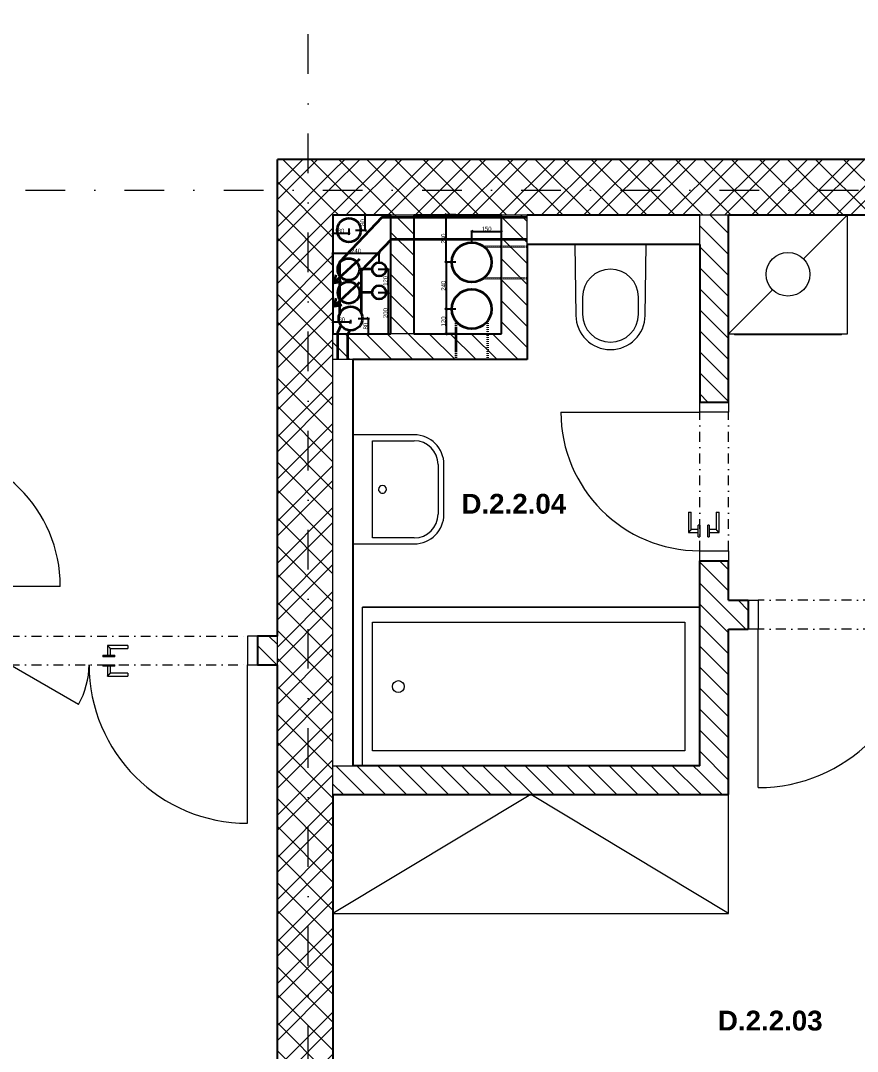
# Model space of a CAD drawing. Header units: millimetres. Extents: x -8379 to 45022, y 54514 to 72403.
# Drawn here: x -1302 to 2918, y 59684 to 64885 of the extents above; entities that cross this region are included whole.
import ezdxf

# ---------------------------------------------------------------- set-up
doc = ezdxf.new("R2010")
doc.units = ezdxf.units.MM
for name, pattern in [('HA_DashDot_10mm-S3mm', [500, 200, -150, 0, -150]), ('UDL_2NP_D$0$HA_DashDot_10mm-S3mm', [500, 200, -150, 0, -150]), ('UDL_2NP_D$0$HA_DashDot_2_2mm-S0_6mm', [110, 50, -30, 0, -30])]:
    doc.linetypes.add(name, pattern=pattern)
for name, color, linetype, lineweight in [('_kanalizace', 34, 'Continuous', 35), ('_vodovod', 5, 'Continuous', 35), ('_VZT', 3, 'Continuous', 35), ('ABMV_det-koty 10', 140, 'Continuous', 5), ('UDL_2NP_D$0$A-AREA-____-IDEN', 252, 'Continuous', 9), ('UDL_2NP_D$0$A-DOOR-____-MCUT', 252, 'UDL_2NP_D$0$HA_DashDot_2_2mm-S0_6mm', 9), ('UDL_2NP_D$0$A-DOOR-____-OTLN', 252, 'Continuous', 9), ('UDL_2NP_D$0$A-DOOR-FRAM-MCUT', 252, 'Continuous', 9), ('UDL_2NP_D$0$A-GENM-____-OTLN', 252, 'Continuous', 9), ('UDL_2NP_D$0$A-WALL-____-MCUT', 252, 'Continuous', 9), ('UDL_2NP_D$0$A-WALL-____-PATT', 252, 'Continuous', 25), ('UDL_2NP_D$0$E-ELEC-FIXT-OTLN', 252, 'Continuous', 9), ('UDL_2NP_D$0$I-FURN-____-OTLN', 252, 'Continuous', 9), ('UDL_2NP_D$0$I-WALL-____-MCUT', 252, 'Continuous', 25), ('UDL_2NP_D$0$P-SANR-FIXT-OTLN', 252, 'Continuous', 9), ('UDL_2NP_D$0$S-GRID-____-OTLN', 252, 'Continuous', 5)]:
    doc.layers.add(name, color=color, linetype=linetype, lineweight=lineweight)
doc.styles.add('ar-na-light10', font='ARIALN.TTF', dxfattribs={"height": 22})
doc.styles.add('UDL_2NP_D$0$Arial_B', font='arialbd.ttf', dxfattribs={"height": 100})
doc.dimstyles.new('Copy of _MP_10', dxfattribs={"dimscale": 50, "dimtxt": 22, "dimasz": 0.2, "dimexe": 0.12, "dimexo": 0.15, "dimgap": 0.04165, "dimtad": 1, "dimdec": 0, "dimrnd": 0.5, "dimzin": 3, "dimdsep": 46, "dimtxsty": 'ar-na-light10', "dimblk": 'OBLIQUE', "dimcen": 0.12, "dimadec": 0, "dimazin": 2, "dimtfac": 0.75, "dimtdec": 0, "dimtix": 1, "dimtmove": 2, "dimatfit": 2, "dimldrblk": 'OBLIQUE', "dimfxl": 1, "dimfxlon": 1, "dimtolj": 1, "dimtzin": 0, "dimarcsym": 0})
pattern_1 = [(45, (0, 0), (-106.06602, 106.06602), []), (45, (75, 0), (-106.06602, 106.06602), []), (315, (0, 0), (70.71068, 70.71068), [])]
pattern_2 = [(135, (0, 0), (-53.03301, -53.03301), [])]

# ---------------------------------------------------------------- blocks, each defined once
blk = doc.blocks.new('UDL_2NP_D$0$HA_DR_Single_Swing_Solid - In_800x2100-1517353-UDL_2NP-D')
at = {"layer": 'UDL_2NP_D$0$A-DOOR-____-MCUT'}
for p, q in [((-400, 72.5), (400, 72.5)), ((-400, -72.5), (400, -72.5))]:
    blk.add_line(p, q, dxfattribs=at)
at = {"layer": 'UDL_2NP_D$0$A-DOOR-____-OTLN', "lineweight": 5}
blk.add_line((400, 872.5), (400, 72.5), dxfattribs=at)
at = {"layer": 'UDL_2NP_D$0$A-DOOR-____-OTLN'}
for p, q in [((-307.5, 130), (-307.5, 80.5)), ((-205, 130), (-307.5, 130)), ((-292.5, 80.5), (-292.5, 115)), ((-292.5, 115), (-205, 115)), ((-205, 130), (-205, 115)), ((-330, 80.5), (-270, 80.5)), ((-330, 80.5), (-330, 72.5)), ((-270, 72.5), (-330, 72.5)), ((-270, 72.5), (-270, 80.5)), ((-330, 32.5), (-270, 32.5)), ((-330, 32.5), (-330, 24.5)), ((-270, 24.5), (-330, 24.5)), ((-307.5, 24.5), (-307.5, -25)), ((-292.5, -10), (-292.5, 24.5)), ((-270, 24.5), (-270, 32.5)), ((-307.5, -25), (-205, -25)), ((-205, -10), (-292.5, -10)), ((-205, -10), (-205, -25))]:
    blk.add_line(p, q, dxfattribs=at)
at = {"layer": 'UDL_2NP_D$0$A-DOOR-____-OTLN', "lineweight": 5}
blk.add_arc((400, 72.5), 800, 90, 180, dxfattribs=at)
at = {"layer": 'UDL_2NP_D$0$A-DOOR-____-OTLN'}
for points in [[(-292.5, 115), (-292.5, 115), (-292.6, 115.1), (-293.1, 115.6), (-293.5, 116), (-293.9, 116.4), (-294.4, 116.9), (-294.8, 117.3), (-295.4, 117.9), (-296.1, 118.6), (-296.7, 119.2), (-297.1, 119.6), (-297.6, 120.1), (-298.1, 120.6), (-298.5, 121), (-299, 121.5), (-299.5, 122), (-300, 122.5), (-300.5, 123), (-301, 123.5), (-301.5, 124), (-301.9, 124.4), (-302.4, 124.9), (-302.9, 125.4), (-303.3, 125.8), (-303.8, 126.3), (-304.2, 126.7), (-304.7, 127.2), (-305.2, 127.7), (-305.6, 128.1), (-306.1, 128.6), (-306.5, 129), (-306.9, 129.4), (-307.4, 129.9), (-307.5, 130), (-307.5, 130)], [(-307.5, -25), (-307.5, -25), (-307.4, -24.9), (-306.9, -24.4), (-306.5, -24), (-306.1, -23.6), (-305.6, -23.1), (-305.2, -22.7), (-304.6, -22.1), (-303.9, -21.4), (-303.3, -20.8), (-302.9, -20.4), (-302.4, -19.9), (-301.9, -19.4), (-301.5, -19), (-301, -18.5), (-300.5, -18), (-300, -17.5), (-299.5, -17), (-299, -16.5), (-298.5, -16), (-298.1, -15.6), (-297.6, -15.1), (-297.1, -14.6), (-296.7, -14.2), (-296.2, -13.7), (-295.8, -13.3), (-295.3, -12.8), (-294.8, -12.3), (-294.4, -11.9), (-293.9, -11.4), (-293.5, -11), (-293.1, -10.6), (-292.6, -10.1), (-292.5, -10), (-292.5, -10)]]:
    blk.add_open_spline(points, degree=3, knots=[0, 0, 0, 0, 0.083333, 0.125, 0.166667, 0.208333, 0.229167, 0.25, 0.291667, 0.333333, 0.354167, 0.375, 0.395833, 0.416667, 0.4375, 0.458333, 0.479167, 0.5, 0.520833, 0.541667, 0.5625, 0.583333, 0.604167, 0.625, 0.645833, 0.666667, 0.6875, 0.708333, 0.75, 0.770833, 0.791667, 0.833333, 0.875, 0.916667, 1, 1, 1, 1], dxfattribs=at)
at = {"layer": 'UDL_2NP_D$0$A-DOOR-FRAM-MCUT'}
for p, q in [((-450, -72.5), (-450, 72.5)), ((-450, 72.5), (-400, 72.5)), ((-400, 72.5), (-400, -72.5)), ((400, 72.5), (450, 72.5)), ((400, -72.5), (400, 72.5)), ((450, 72.5), (450, -72.5)), ((-400, -72.5), (-450, -72.5)), ((450, -72.5), (400, -72.5))]:
    blk.add_line(p, q, dxfattribs=at)
blk = doc.blocks.new('UDL_2NP_D$0$HA_DR_Single_Swing_Solid - In_700x2100-1517264-UDL_2NP-D')
at = {"layer": 'UDL_2NP_D$0$A-DOOR-____-MCUT'}
for p, q in [((-350, 72.5), (350, 72.5)), ((-350, -72.5), (350, -72.5))]:
    blk.add_line(p, q, dxfattribs=at)
at = {"layer": 'UDL_2NP_D$0$A-DOOR-____-OTLN', "lineweight": 5}
blk.add_line((350, 772.5), (350, 72.5), dxfattribs=at)
at = {"layer": 'UDL_2NP_D$0$A-DOOR-____-OTLN'}
for p, q in [((-257.5, 130), (-257.5, 80.5)), ((-155, 130), (-257.5, 130)), ((-242.5, 80.5), (-242.5, 115)), ((-242.5, 115), (-155, 115)), ((-155, 130), (-155, 115)), ((-280, 80.5), (-220, 80.5)), ((-280, 80.5), (-280, 72.5)), ((-220, 72.5), (-280, 72.5)), ((-220, 72.5), (-220, 80.5)), ((-280, 32.5), (-220, 32.5)), ((-280, 32.5), (-280, 24.5)), ((-220, 24.5), (-280, 24.5)), ((-257.5, 24.5), (-257.5, -25)), ((-242.5, -10), (-242.5, 24.5)), ((-220, 24.5), (-220, 32.5)), ((-257.5, -25), (-155, -25)), ((-155, -10), (-242.5, -10)), ((-155, -10), (-155, -25))]:
    blk.add_line(p, q, dxfattribs=at)
at = {"layer": 'UDL_2NP_D$0$A-DOOR-____-OTLN', "lineweight": 5}
blk.add_arc((350, 72.5), 700, 90, 180, dxfattribs=at)
at = {"layer": 'UDL_2NP_D$0$A-DOOR-____-OTLN'}
for points in [[(-242.5, 115), (-242.5, 115), (-242.6, 115.1), (-243.1, 115.6), (-243.5, 116), (-243.9, 116.4), (-244.4, 116.9), (-244.8, 117.3), (-245.4, 117.9), (-246.1, 118.6), (-246.7, 119.2), (-247.1, 119.6), (-247.6, 120.1), (-248.1, 120.6), (-248.5, 121), (-249, 121.5), (-249.5, 122), (-250, 122.5), (-250.5, 123), (-251, 123.5), (-251.5, 124), (-251.9, 124.4), (-252.4, 124.9), (-252.9, 125.4), (-253.3, 125.8), (-253.8, 126.3), (-254.2, 126.7), (-254.7, 127.2), (-255.2, 127.7), (-255.6, 128.1), (-256.1, 128.6), (-256.5, 129), (-256.9, 129.4), (-257.4, 129.9), (-257.5, 130), (-257.5, 130)], [(-257.5, -25), (-257.5, -25), (-257.4, -24.9), (-256.9, -24.4), (-256.5, -24), (-256.1, -23.6), (-255.6, -23.1), (-255.2, -22.7), (-254.6, -22.1), (-253.9, -21.4), (-253.3, -20.8), (-252.9, -20.4), (-252.4, -19.9), (-251.9, -19.4), (-251.5, -19), (-251, -18.5), (-250.5, -18), (-250, -17.5), (-249.5, -17), (-249, -16.5), (-248.5, -16), (-248.1, -15.6), (-247.6, -15.1), (-247.1, -14.6), (-246.7, -14.2), (-246.2, -13.7), (-245.8, -13.3), (-245.3, -12.8), (-244.8, -12.3), (-244.4, -11.9), (-243.9, -11.4), (-243.5, -11), (-243.1, -10.6), (-242.6, -10.1), (-242.5, -10), (-242.5, -10)]]:
    blk.add_open_spline(points, degree=3, knots=[0, 0, 0, 0, 0.083333, 0.125, 0.166667, 0.208333, 0.229167, 0.25, 0.291667, 0.333333, 0.354167, 0.375, 0.395833, 0.416667, 0.4375, 0.458333, 0.479167, 0.5, 0.520833, 0.541667, 0.5625, 0.583333, 0.604167, 0.625, 0.645833, 0.666667, 0.6875, 0.708333, 0.75, 0.770833, 0.791667, 0.833333, 0.875, 0.916667, 1, 1, 1, 1], dxfattribs=at)
at = {"layer": 'UDL_2NP_D$0$A-DOOR-FRAM-MCUT'}
for p, q in [((-400, -72.5), (-400, 72.5)), ((-400, 72.5), (-350, 72.5)), ((-350, 72.5), (-350, -72.5)), ((350, 72.5), (400, 72.5)), ((350, -72.5), (350, 72.5)), ((400, 72.5), (400, -72.5)), ((-350, -72.5), (-400, -72.5)), ((400, -72.5), (350, -72.5))]:
    blk.add_line(p, q, dxfattribs=at)
blk = doc.blocks.new('UDL_2NP_D$0$HA_GM_Shaft_Rectangle - Default-1532560-UDL_2NP-D')
at = {"layer": 'UDL_2NP_D$0$A-GENM-____-OTLN'}
for p, q in [((0, -600), (0, 0)), ((0, 0), (850, 0)), ((850, 0), (850, -600)), ((850, -600), (0, -600))]:
    blk.add_line(p, q, dxfattribs=at)
blk = doc.blocks.new('UDL_2NP_D$0$ABMV_Toilet_WallHung - Default-1458606-UDL_2NP-D')
at = {"layer": 'UDL_2NP_D$0$A-GENM-____-OTLN'}
for p, q in [((-50, 432.3), (-54.6, 75)), ((-16.3, 426.2), (-16.3, 340.3)), ((266.3, 340.3), (266.3, 426.2)), ((304.6, 75), (300, 432.3))]:
    blk.add_line(p, q, dxfattribs=at)
for centre, radius, start, end in [((125, 430.1), 175, 0.7323, 179.2677), ((125, 426.2), 141.3, 0, 180), ((125, 340.3), 141.3, 180, 360)]:
    blk.add_arc(centre, radius, start, end, dxfattribs=at)
blk = doc.blocks.new('UDL_2NP_D$0$ABMV_WashBasin_Generic - 550x460-1459494-UDL_2NP-D')
at = {"layer": 'UDL_2NP_D$0$P-SANR-FIXT-OTLN'}
for p, q in [((250, 510), (0, 510)), ((0, 480), (250, 480)), ((-150, 360), (-150, 50)), ((-120, 150), (-120, 360)), ((370, 360), (370, 150)), ((400, 50), (400, 360)), ((370, 150), (-120, 150))]:
    blk.add_line(p, q, dxfattribs=at)
for centre, radius, start, end in [((0, 360), 150, 90, 180), ((0, 360), 120, 90, 180), ((250, 360), 150, 360, 90), ((250, 360), 120, 360, 90), ((125, 200), 20, 90, 270), ((125, 200), 20, 270, 90)]:
    blk.add_arc(centre, radius, start, end, dxfattribs=at)
blk = doc.blocks.new('UDL_2NP_D$0$ABMV_Bathtub_Generic - 800x1700-1406311-UDL_2NP-D')
at = {"layer": 'UDL_2NP_D$0$P-SANR-FIXT-OTLN'}
for p, q in [((0, 0), (0, 1700)), ((0, 1700), (0, 0)), ((75, 50), (75, 1625)), ((75, 1625), (725, 1625)), ((75, 1625), (725, 1625)), ((75, 50), (75, 1625)), ((725, 1625), (725, 50)), ((725, 1625), (725, 50)), ((800, 0), (0, 0)), ((800, 0), (0, 0)), ((725, 50), (75, 50)), ((725, 50), (75, 50))]:
    blk.add_line(p, q, dxfattribs=at)
blk.add_circle((400, 180), 30, dxfattribs=at)
blk = doc.blocks.new('UDL_2NP_D$0$R_bathroom_washing_machine - 600x600x900-1417143-UDL_2NP-D')
at = {"layer": 'UDL_2NP_D$0$E-ELEC-FIXT-OTLN'}
for p, q in [((455.3, 374.4), (677.5, 596.6)), ((677.5, -3.4), (677.5, 596.6)), ((77.5, -3.4), (299.7, 218.9)), ((77.5, -3.4), (677.5, -3.4)), ((107.5, -3.4), (107.5, -8.4)), ((647.5, -8.4), (107.5, -8.4)), ((647.5, -8.4), (647.5, -3.4))]:
    blk.add_line(p, q, dxfattribs=at)
blk.add_circle((377.5, 296.6), 110, dxfattribs=at)
blk = doc.blocks.new('UDL_2NP_D$0$HA_DR_Double_Swing_Solid - In_1200x2100_800-1517207-UDL_2NP-D')
at = {"layer": 'UDL_2NP_D$0$A-DOOR-____-MCUT'}
for p, q in [((-600, 72.5), (600, 72.5)), ((-600, -72.5), (600, -72.5))]:
    blk.add_line(p, q, dxfattribs=at)
at = {"layer": 'UDL_2NP_D$0$A-DOOR-____-OTLN'}
for p, q in [((-107.5, 25), (-107.5, -24.5)), ((-5, 25), (-107.5, 25)), ((-92.5, -24.5), (-92.5, 10)), ((-92.5, 10), (-5, 10)), ((-5, 25), (-5, 10)), ((-130, -24.5), (-70, -24.5)), ((-130, -24.5), (-130, -32.5)), ((-70, -32.5), (-130, -32.5)), ((-70, -32.5), (-70, -24.5)), ((-130, -72.5), (-70, -72.5)), ((-130, -72.5), (-130, -80.5)), ((-70, -80.5), (-130, -80.5)), ((-107.5, -80.5), (-107.5, -130)), ((-92.5, -115), (-92.5, -80.5)), ((-70, -80.5), (-70, -72.5)), ((-107.5, -130), (-5, -130)), ((-5, -115), (-92.5, -115)), ((-5, -115), (-5, -130))]:
    blk.add_line(p, q, dxfattribs=at)
at = {"layer": 'UDL_2NP_D$0$A-DOOR-____-OTLN', "lineweight": 5}
for p, q in [((-253.6, -272.5), (-600, -72.5)), ((600, -872.5), (600, -72.5))]:
    blk.add_line(p, q, dxfattribs=at)
for centre, radius, start, end in [((-600, -72.5), 400, 330, 0), ((600, -72.5), 800, 180, 270)]:
    blk.add_arc(centre, radius, start, end, dxfattribs=at)
at = {"layer": 'UDL_2NP_D$0$A-DOOR-____-OTLN'}
for points in [[(-92.5, 10), (-92.5, 10), (-92.6, 10.1), (-93.1, 10.6), (-93.5, 11), (-93.9, 11.4), (-94.4, 11.9), (-94.8, 12.3), (-95.4, 12.9), (-96.1, 13.6), (-96.7, 14.2), (-97.1, 14.6), (-97.6, 15.1), (-98.1, 15.6), (-98.5, 16), (-99, 16.5), (-99.5, 17), (-100, 17.5), (-100.5, 18), (-101, 18.5), (-101.5, 19), (-101.9, 19.4), (-102.4, 19.9), (-102.9, 20.4), (-103.3, 20.8), (-103.8, 21.3), (-104.2, 21.7), (-104.7, 22.2), (-105.2, 22.7), (-105.6, 23.1), (-106.1, 23.6), (-106.5, 24), (-106.9, 24.4), (-107.4, 24.9), (-107.5, 25), (-107.5, 25)], [(-107.5, -130), (-107.5, -130), (-107.4, -129.9), (-106.9, -129.4), (-106.5, -129), (-106.1, -128.6), (-105.6, -128.1), (-105.2, -127.7), (-104.6, -127.1), (-103.9, -126.4), (-103.3, -125.8), (-102.9, -125.4), (-102.4, -124.9), (-101.9, -124.4), (-101.5, -124), (-101, -123.5), (-100.5, -123), (-100, -122.5), (-99.5, -122), (-99, -121.5), (-98.5, -121), (-98.1, -120.6), (-97.6, -120.1), (-97.1, -119.6), (-96.7, -119.2), (-96.2, -118.7), (-95.8, -118.3), (-95.3, -117.8), (-94.8, -117.3), (-94.4, -116.9), (-93.9, -116.4), (-93.5, -116), (-93.1, -115.6), (-92.6, -115.1), (-92.5, -115), (-92.5, -115)]]:
    blk.add_open_spline(points, degree=3, knots=[0, 0, 0, 0, 0.083333, 0.125, 0.166667, 0.208333, 0.229167, 0.25, 0.291667, 0.333333, 0.354167, 0.375, 0.395833, 0.416667, 0.4375, 0.458333, 0.479167, 0.5, 0.520833, 0.541667, 0.5625, 0.583333, 0.604167, 0.625, 0.645833, 0.666667, 0.6875, 0.708333, 0.75, 0.770833, 0.791667, 0.833333, 0.875, 0.916667, 1, 1, 1, 1], dxfattribs=at)
at = {"layer": 'UDL_2NP_D$0$A-DOOR-FRAM-MCUT'}
for p, q in [((-600, 72.5), (-650, 72.5)), ((-650, 72.5), (-650, -72.5)), ((-600, -72.5), (-600, 72.5)), ((650, 72.5), (600, 72.5)), ((600, 72.5), (600, -72.5)), ((650, -72.5), (650, 72.5)), ((-650, -72.5), (-600, -72.5)), ((600, -72.5), (650, -72.5))]:
    blk.add_line(p, q, dxfattribs=at)
blk = doc.blocks.new('UDL_2NP_D$0$NAB_Šatní_skříň_ADNS - 600x2000xšířka-1517740-UDL_2NP-D')
at = {"layer": 'UDL_2NP_D$0$I-FURN-____-OTLN'}
for p, q in [((0, 600), (997.5, 0)), ((1995, 600), (0, 600)), ((0, 600), (0, 0)), ((997.5, 0), (1995, 600))]:
    blk.add_line(p, q, dxfattribs=at)
blk = doc.blocks.new('UDL_2NP_D')
at = {"layer": 'UDL_2NP_D$0$A-WALL-____-PATT', "lineweight": 5}
h = blk.add_hatch(dxfattribs=at)
h.set_pattern_fill('FP_1', color=256, style=0, pattern_type=2)
h.set_pattern_definition(pattern_1)
h.paths.add_polyline_path([(273.2, 57267.5), (273.2, 64184.9), (-6.8, 64184.9), (-6.8, 57267.5)])
h = blk.add_hatch(dxfattribs=at)
h.set_pattern_fill('FP_1', color=256, style=0, pattern_type=2)
h.set_pattern_definition(pattern_1)
h.paths.add_polyline_path([(9073.2, 63904.9), (11023.2, 63904.9), (11023.2, 64184.9), (5473.2, 64184.9), (5473.2, 63904.9), (8943.2, 63904.9)])
h.paths.add_polyline_path([(3113.2, 63904.9), (4473.2, 63904.9), (4473.2, 64184.9), (273.2, 64184.9), (273.2, 63904.9), (2968.2, 63904.9)])
h.paths.add_polyline_path([(12023.2, 63904.9), (16223.2, 63904.9), (16223.2, 64184.9), (12023.2, 64184.9)])
h = blk.add_hatch(dxfattribs=at)
h.set_pattern_fill('FP_3', color=256, style=0, pattern_type=2)
h.set_pattern_definition(pattern_2)
h.paths.add_polyline_path([(680.7, 63304.9), (680.7, 63904.9), (565.7, 63904.9), (565.7, 63304.9)])
h = blk.add_hatch(dxfattribs=at)
h.set_pattern_fill('FP_3', color=256, style=0, pattern_type=2)
h.set_pattern_definition(pattern_2)
h.paths.add_polyline_path([(1123.2, 63174.9), (1253.2, 63174.9), (1253.2, 63904.9), (1123.2, 63904.9), (1123.2, 63304.9)])
h = blk.add_hatch(dxfattribs=at)
h.set_pattern_fill('FP_3', color=256, style=0, pattern_type=2)
h.set_pattern_definition(pattern_2)
h.paths.add_polyline_path([(2123.2, 60979.9), (2268.2, 60979.9), (2268.2, 62159.9), (2123.2, 62159.9), (2123.2, 61124.9)])
h.paths.add_polyline_path([(2123.2, 62959.9), (2268.2, 62959.9), (2268.2, 63904.9), (2123.2, 63904.9), (2123.2, 63458.5)])
h = blk.add_hatch(dxfattribs=at)
h.set_pattern_fill('FP_3', color=256, style=0, pattern_type=2)
h.set_pattern_definition(pattern_2)
h.paths.add_polyline_path([(273.2, 63174.9), (1123.2, 63174.9), (1123.2, 63304.9), (273.2, 63304.9)])
h = blk.add_hatch(dxfattribs=at)
h.set_pattern_fill('FP_3', color=256, style=0, pattern_type=2)
h.set_pattern_definition(pattern_2)
h.paths.add_polyline_path([(3853.2, 61814.9), (4093.2, 61814.9), (4093.2, 61959.9), (3268.2, 61959.9), (3268.2, 61814.9)])
h.paths.add_polyline_path([(2268.2, 61814.9), (2368.2, 61814.9), (2368.2, 61959.9), (2268.2, 61959.9)])
h.paths.add_polyline_path([(5573.2, 61814.9), (5573.2, 61959.9), (5393.2, 61959.9), (5393.2, 61814.9)])
h = blk.add_hatch(dxfattribs=at)
h.set_pattern_fill('FP_3', color=256, style=0, pattern_type=2)
h.set_pattern_definition(pattern_2)
h.paths.add_polyline_path([(-106.8, 61634.9), (-6.8, 61634.9), (-6.8, 61779.9), (-106.8, 61779.9)])
h.paths.add_polyline_path([(-3096.8, 61634.9), (-1406.8, 61634.9), (-1406.8, 61779.9), (-3096.8, 61779.9)])
h = blk.add_hatch(dxfattribs=at)
h.set_pattern_fill('FP_3', color=256, style=0, pattern_type=2)
h.set_pattern_definition(pattern_2)
h.paths.add_polyline_path([(718.5, 60979.9), (2123.2, 60979.9), (2123.2, 61124.9), (273.2, 61124.9), (273.2, 60979.9)])
at = {"layer": 'UDL_2NP_D$0$A-WALL-____-MCUT'}
for p, q in [((565.7, 63904.9), (680.7, 63904.9)), ((1123.2, 63904.9), (1253.2, 63904.9)), ((1253.2, 63754.9), (1253.2, 63904.9)), ((2123.2, 63904.9), (2268.2, 63904.9)), ((2123.2, 63754.9), (2123.2, 63904.9)), ((273.2, 60979.9), (273.2, 63304.9)), ((373.2, 63174.9), (273.2, 63174.9)), ((-6.8, 61634.9), (-6.8, 61779.9)), ((273.2, 61124.9), (373.2, 61124.9))]:
    blk.add_line(p, q, dxfattribs=at)
at = {"layer": 'UDL_2NP_D$0$I-WALL-____-MCUT'}
for p, q in [((-6.8, 61779.9), (-6.8, 64184.9)), ((3868.2, 64184.9), (-6.8, 64184.9)), ((273.2, 63904.9), (273.2, 63304.9)), ((273.2, 63904.9), (565.7, 63904.9)), ((565.7, 63304.9), (565.7, 63904.9)), ((680.7, 63904.9), (1123.2, 63904.9)), ((680.7, 63904.9), (680.7, 63304.9)), ((1123.2, 63304.9), (1123.2, 63904.9)), ((1253.2, 63904.9), (2123.2, 63904.9)), ((2268.2, 63904.9), (2968.2, 63904.9)), ((2268.2, 62959.9), (2268.2, 63904.9)), ((1253.2, 63754.9), (1253.2, 63174.9)), ((2123.2, 63754.9), (1253.2, 63754.9)), ((2123.2, 63754.9), (2123.2, 62959.9)), ((273.2, 63304.9), (565.7, 63304.9)), ((680.7, 63304.9), (1123.2, 63304.9)), ((1253.2, 63174.9), (373.2, 63174.9)), ((373.2, 63174.9), (373.2, 61124.9)), ((2123.2, 62959.9), (2268.2, 62959.9)), ((2123.2, 61124.9), (2123.2, 62159.9)), ((2123.2, 62159.9), (2268.2, 62159.9)), ((2268.2, 61959.9), (2268.2, 62159.9)), ((2268.2, 61959.9), (2368.2, 61959.9)), ((2368.2, 61959.9), (2368.2, 61814.9)), ((2268.2, 60979.9), (2268.2, 61814.9)), ((2268.2, 61814.9), (2368.2, 61814.9)), ((-6.8, 61779.9), (-106.8, 61779.9)), ((-106.8, 61779.9), (-106.8, 61634.9)), ((-106.8, 61634.9), (-6.8, 61634.9)), ((-6.8, 57279.9), (-6.8, 61634.9)), ((2123.2, 61124.9), (373.2, 61124.9)), ((273.2, 60979.9), (273.2, 57279.9)), ((273.2, 60979.9), (2268.2, 60979.9))]:
    blk.add_line(p, q, dxfattribs=at)
at = {"layer": 'UDL_2NP_D$0$S-GRID-____-OTLN', "linetype": 'UDL_2NP_D$0$HA_DashDot_10mm-S3mm', "lineweight": 9}
for p, q in [((148.2, 56114.1), (148.2, 70803)), ((-6778.8, 64029.9), (23103.6, 64029.9))]:
    blk.add_line(p, q, dxfattribs=at)
at = {"layer": 'UDL_2NP_D$0$A-DOOR-____-OTLN'}
for name, p, rotation in [('UDL_2NP_D$0$HA_DR_Single_Swing_Solid - In_700x2100-1517264-UDL_2NP-D', (2195.7, 62559.9), 90.00000000000006), ('UDL_2NP_D$0$HA_DR_Single_Swing_Solid - In_700x2100-1517264-UDL_2NP-D', (-1874.3, 62379.9), 269.9999999999997), ('UDL_2NP_D$0$HA_DR_Single_Swing_Solid - In_800x2100-1517353-UDL_2NP-D', (2818.2, 61887.4), 180)]:
    blk.add_blockref(name, p, dxfattribs=dict(at, rotation=rotation))
blk.add_blockref('UDL_2NP_D$0$HA_DR_Double_Swing_Solid - In_1200x2100_800-1517207-UDL_2NP-D', (-756.8, 61707.4), dxfattribs=at)
at = {"layer": 'UDL_2NP_D$0$A-GENM-____-OTLN', "lineweight": 5}
blk.add_blockref('UDL_2NP_D$0$HA_GM_Shaft_Rectangle - Default-1532560-UDL_2NP-D', (273.2, 63904.9), dxfattribs=at)
at = {"layer": 'UDL_2NP_D$0$E-ELEC-FIXT-OTLN'}
blk.add_blockref('UDL_2NP_D$0$R_bathroom_washing_machine - 600x600x900-1417143-UDL_2NP-D', (2190.7, 63308.3), dxfattribs=at)
at = {"layer": 'UDL_2NP_D$0$I-FURN-____-OTLN', "rotation": 180}
blk.add_blockref('UDL_2NP_D$0$NAB_Šatní_skříň_ADNS - 600x2000xšířka-1517740-UDL_2NP-D', (2268.2, 60979.9), dxfattribs=at)
at = {"layer": 'UDL_2NP_D$0$P-SANR-FIXT-OTLN'}
for name, p, rotation in [('UDL_2NP_D$0$ABMV_Toilet_WallHung - Default-1458606-UDL_2NP-D', (1798.2, 63829.9), 180), ('UDL_2NP_D$0$ABMV_WashBasin_Generic - 550x460-1459494-UDL_2NP-D', (323.2, 62644.9), 269.9999999999999), ('UDL_2NP_D$0$ABMV_Bathtub_Generic - 800x1700-1406311-UDL_2NP-D', (423.2, 61924.9), 270.0000000000002)]:
    blk.add_blockref(name, p, dxfattribs=dict(at, rotation=rotation))
at = {"layer": 'UDL_2NP_D$0$A-AREA-____-IDEN', "lineweight": 5, "char_height": 100, "width": 653.375, "attachment_point": 1, "style": 'UDL_2NP_D$0$Arial_B'}
for s, insert in [('D.2.2.04', (921.6, 62497.1)), ('D.2.2.03', (2214.7, 59889.4))]:
    blk.add_mtext(s, dxfattribs=dict(at, insert=insert))
blk = doc.blocks.new('_Oblique')
at = {"color": 0, "linetype": 'ByBlock', "lineweight": -2}
blk.add_line((-0.5, -0.5), (0.5, 0.5), dxfattribs=at)
blk = doc.blocks.new('*D221')
at = {"layer": 'ABMV_det-koty 10', "color": 0, "lineweight": -2, "transparency": 16777216}
for p, q in [((893.7, 63904.9), (837.7, 63904.9)), ((843.7, 63665.4), (843.7, 63904.9)), ((893.7, 63665.4), (837.7, 63665.4))]:
    blk.add_line(p, q, dxfattribs=at)
at = {"layer": 'ABMV_det-koty 10', "color": 0, "lineweight": -2, "transparency": 16777216, "xscale": 10, "yscale": 10, "zscale": 10}
for p, rotation in [((843.7, 63904.9), 90), ((843.7, 63665.4), 270)]:
    blk.add_blockref('_Oblique', p, dxfattribs=dict(at, rotation=rotation))
at = {"layer": 'ABMV_det-koty 10', "color": 0, "transparency": 16777216, "insert": (830.4, 63785.2), "char_height": 22, "attachment_point": 5, "rotation": 90, "style": 'ar-na-light10'}
blk.add_mtext('\\A1;240', dxfattribs=at)
blk = doc.blocks.new('*D222')
at = {"layer": 'ABMV_det-koty 10', "color": 0, "lineweight": -2, "transparency": 16777216}
for p, q in [((893.7, 63665.4), (837.7, 63665.4)), ((843.7, 63665.4), (843.7, 63429.7)), ((893.7, 63429.7), (837.7, 63429.7))]:
    blk.add_line(p, q, dxfattribs=at)
at = {"layer": 'ABMV_det-koty 10', "color": 0, "lineweight": -2, "transparency": 16777216, "xscale": 10, "yscale": 10, "zscale": 10}
for p, rotation in [((843.7, 63665.4), 90), ((843.7, 63429.7), 270)]:
    blk.add_blockref('_Oblique', p, dxfattribs=dict(at, rotation=rotation))
at = {"layer": 'ABMV_det-koty 10', "color": 0, "transparency": 16777216, "insert": (830.4, 63547.5), "char_height": 22, "attachment_point": 5, "rotation": 90, "style": 'ar-na-light10'}
blk.add_mtext('\\A1;{\\fArial Narrow|b0|i0|c238|p34;240}', dxfattribs=at)
blk = doc.blocks.new('*D223')
at = {"layer": 'ABMV_det-koty 10', "color": 0, "lineweight": -2, "transparency": 16777216}
for p, q in [((893.7, 63429.7), (837.7, 63429.7)), ((843.7, 63429.7), (843.7, 63304.9)), ((893.7, 63304.9), (837.7, 63304.9))]:
    blk.add_line(p, q, dxfattribs=at)
at = {"layer": 'ABMV_det-koty 10', "color": 0, "lineweight": -2, "transparency": 16777216, "xscale": 10, "yscale": 10, "zscale": 10}
for p, rotation in [((843.7, 63429.7), 90), ((843.7, 63304.9), 270)]:
    blk.add_blockref('_Oblique', p, dxfattribs=dict(at, rotation=rotation))
at = {"layer": 'ABMV_det-koty 10', "color": 0, "transparency": 16777216, "insert": (830.4, 63367.3), "char_height": 22, "attachment_point": 5, "rotation": 90, "style": 'ar-na-light10'}
blk.add_mtext('\\A1;{\\fArial Narrow|b0|i0|c238|p34;120}', dxfattribs=at)
blk = doc.blocks.new('*D224')
at = {"layer": 'ABMV_det-koty 10', "color": 0, "lineweight": -2, "transparency": 16777216}
for p, q in [((973.2, 63770.5), (973.2, 63826.5)), ((973.2, 63820.5), (1123.2, 63820.5)), ((1123.2, 63770.5), (1123.2, 63826.5))]:
    blk.add_line(p, q, dxfattribs=at)
at = {"layer": 'ABMV_det-koty 10', "color": 0, "lineweight": -2, "transparency": 16777216, "xscale": 10, "yscale": 10, "zscale": 10, "rotation": 180}
blk.add_blockref('_Oblique', (973.2, 63820.5), dxfattribs=at)
at = {"layer": 'ABMV_det-koty 10', "color": 0, "lineweight": -2, "transparency": 16777216, "xscale": 10, "yscale": 10, "zscale": 10}
blk.add_blockref('_Oblique', (1123.2, 63820.5), dxfattribs=at)
at = {"layer": 'ABMV_det-koty 10', "color": 0, "transparency": 16777216, "insert": (1048.2, 63833.8), "char_height": 22, "attachment_point": 5, "style": 'ar-na-light10'}
blk.add_mtext('\\A1;150', dxfattribs=at)
blk = doc.blocks.new('*D225')
at = {"layer": 'ABMV_det-koty 10', "color": 0, "lineweight": -2, "transparency": 16777216}
for p, q in [((400.9, 63382.2), (456.9, 63382.2)), ((450.9, 63382.2), (450.9, 63304.9)), ((400.9, 63304.9), (456.9, 63304.9))]:
    blk.add_line(p, q, dxfattribs=at)
at = {"layer": 'ABMV_det-koty 10', "color": 0, "lineweight": -2, "transparency": 16777216, "xscale": 10, "yscale": 10, "zscale": 10}
for p, rotation in [((450.9, 63382.2), 90), ((450.9, 63304.9), 270)]:
    blk.add_blockref('_Oblique', p, dxfattribs=dict(at, rotation=rotation))
at = {"layer": 'ABMV_det-koty 10', "color": 0, "transparency": 16777216, "insert": (437.6, 63343.5), "char_height": 22, "attachment_point": 5, "rotation": 90, "style": 'ar-na-light10'}
blk.add_mtext('\\A1;{\\fArial Narrow|b0|i0|c238|p34;80}', dxfattribs=at)
blk = doc.blocks.new('*D226')
at = {"layer": 'ABMV_det-koty 10', "color": 0, "lineweight": -2, "transparency": 16777216}
for p, q in [((386.4, 63904.9), (442.4, 63904.9)), ((436.4, 63827.5), (436.4, 63904.9)), ((386.4, 63827.5), (442.4, 63827.5))]:
    blk.add_line(p, q, dxfattribs=at)
at = {"layer": 'ABMV_det-koty 10', "color": 0, "lineweight": -2, "transparency": 16777216, "xscale": 10, "yscale": 10, "zscale": 10}
for p, rotation in [((436.4, 63904.9), 90), ((436.4, 63827.5), 270)]:
    blk.add_blockref('_Oblique', p, dxfattribs=dict(at, rotation=rotation))
at = {"layer": 'ABMV_det-koty 10', "color": 0, "transparency": 16777216, "insert": (423, 63866.2), "char_height": 22, "attachment_point": 5, "rotation": 90, "style": 'ar-na-light10'}
blk.add_mtext('\\A1;{\\fArial Narrow|b0|i0|c238|p34;80}', dxfattribs=at)
blk = doc.blocks.new('*D227')
at = {"layer": 'ABMV_det-koty 10', "color": 0, "lineweight": -2, "transparency": 16777216}
for p, q in [((501.3, 63630), (557.3, 63630)), ((551.3, 63630), (551.3, 63513.7)), ((501.3, 63513.7), (557.3, 63513.7))]:
    blk.add_line(p, q, dxfattribs=at)
at = {"layer": 'ABMV_det-koty 10', "color": 0, "lineweight": -2, "transparency": 16777216, "xscale": 10, "yscale": 10, "zscale": 10}
for p, rotation in [((551.3, 63630), 90), ((551.3, 63513.7), 270)]:
    blk.add_blockref('_Oblique', p, dxfattribs=dict(at, rotation=rotation))
at = {"layer": 'ABMV_det-koty 10', "color": 0, "transparency": 16777216, "insert": (538, 63571.8), "char_height": 22, "attachment_point": 5, "rotation": 90, "style": 'ar-na-light10'}
blk.add_mtext('\\A1;{\\fArial Narrow|b0|i0|c238|p34;120}', dxfattribs=at)
blk = doc.blocks.new('*D228')
at = {"layer": 'ABMV_det-koty 10', "color": 0, "lineweight": -2, "transparency": 16777216}
for p, q in [((501.5, 63513.7), (557.5, 63513.7)), ((551.5, 63513.7), (551.5, 63304.9)), ((501.5, 63304.9), (557.5, 63304.9))]:
    blk.add_line(p, q, dxfattribs=at)
at = {"layer": 'ABMV_det-koty 10', "color": 0, "lineweight": -2, "transparency": 16777216, "xscale": 10, "yscale": 10, "zscale": 10}
for p, rotation in [((551.5, 63513.7), 90), ((551.5, 63304.9), 270)]:
    blk.add_blockref('_Oblique', p, dxfattribs=dict(at, rotation=rotation))
at = {"layer": 'ABMV_det-koty 10', "color": 0, "transparency": 16777216, "insert": (538.1, 63409.3), "char_height": 22, "attachment_point": 5, "rotation": 90, "style": 'ar-na-light10'}
blk.add_mtext('\\A1;{\\fArial Narrow|b0|i0|c238|p34;200}', dxfattribs=at)
blk = doc.blocks.new('*D229')
at = {"layer": 'ABMV_det-koty 10', "color": 0, "lineweight": -2, "transparency": 16777216}
for p, q in [((273.2, 63412.8), (273.2, 63356.8)), ((362.6, 63362.8), (273.2, 63362.8)), ((362.6, 63374.7), (362.6, 63356.8))]:
    blk.add_line(p, q, dxfattribs=at)
at = {"layer": 'ABMV_det-koty 10', "color": 0, "lineweight": -2, "transparency": 16777216, "xscale": 10, "yscale": 10, "zscale": 10, "rotation": 180}
blk.add_blockref('_Oblique', (273.2, 63362.8), dxfattribs=at)
at = {"layer": 'ABMV_det-koty 10', "color": 0, "lineweight": -2, "transparency": 16777216, "xscale": 10, "yscale": 10, "zscale": 10}
blk.add_blockref('_Oblique', (362.6, 63362.8), dxfattribs=at)
at = {"layer": 'ABMV_det-koty 10', "color": 0, "transparency": 16777216, "insert": (317.9, 63376.1), "char_height": 22, "attachment_point": 5, "style": 'ar-na-light10'}
blk.add_mtext('\\A1;{\\fArial Narrow|b0|i0|c238|p34;80}', dxfattribs=at)
blk = doc.blocks.new('*D230')
at = {"layer": 'ABMV_det-koty 10', "color": 0, "lineweight": -2, "transparency": 16777216}
for p, q in [((273.2, 63659.4), (273.2, 63715.4)), ((506.9, 63659.4), (506.9, 63715.4)), ((506.9, 63709.4), (273.2, 63709.4))]:
    blk.add_line(p, q, dxfattribs=at)
at = {"layer": 'ABMV_det-koty 10', "color": 0, "lineweight": -2, "transparency": 16777216, "xscale": 10, "yscale": 10, "zscale": 10, "rotation": 180}
blk.add_blockref('_Oblique', (273.2, 63709.4), dxfattribs=at)
at = {"layer": 'ABMV_det-koty 10', "color": 0, "lineweight": -2, "transparency": 16777216, "xscale": 10, "yscale": 10, "zscale": 10}
blk.add_blockref('_Oblique', (506.9, 63709.4), dxfattribs=at)
at = {"layer": 'ABMV_det-koty 10', "color": 0, "transparency": 16777216, "insert": (390, 63722.8), "char_height": 22, "attachment_point": 5, "style": 'ar-na-light10'}
blk.add_mtext('\\A1;{\\fArial Narrow|b0|i0|c238|p34;240}', dxfattribs=at)
blk = doc.blocks.new('*D231')
at = {"layer": 'ABMV_det-koty 10', "color": 0, "lineweight": -2, "transparency": 16777216}
for p, q in [((273.2, 63860.3), (273.2, 63804.3)), ((354.3, 63836.2), (354.3, 63804.3)), ((354.3, 63810.3), (273.2, 63810.3))]:
    blk.add_line(p, q, dxfattribs=at)
at = {"layer": 'ABMV_det-koty 10', "color": 0, "lineweight": -2, "transparency": 16777216, "xscale": 10, "yscale": 10, "zscale": 10, "rotation": 180}
blk.add_blockref('_Oblique', (273.2, 63810.3), dxfattribs=at)
at = {"layer": 'ABMV_det-koty 10', "color": 0, "lineweight": -2, "transparency": 16777216, "xscale": 10, "yscale": 10, "zscale": 10}
blk.add_blockref('_Oblique', (354.3, 63810.3), dxfattribs=at)
at = {"layer": 'ABMV_det-koty 10', "color": 0, "transparency": 16777216, "insert": (313.8, 63823.6), "char_height": 22, "width": 1118.008, "attachment_point": 5, "style": 'ar-na-light10'}
blk.add_mtext('\\A1;{\\fArial Narrow|b0|i0|c238|p34;80}', dxfattribs=at)

msp = doc.modelspace()

# ---------------------------------------------------------------- block references
msp.add_blockref('UDL_2NP_D', (0, 0))

# ---------------------------------------------------------------- next in the draw order: linework, layer by layer
at = {"layer": '_kanalizace'}
for points in [[(307.6, 63406.2), (307.6, 63667.5), (522.4, 63892.5), (1253.2, 63892.5)], [(417.6, 63406.2), (417.6, 63623.4), (569.4, 63782.5), (1253.2, 63782.5)], [(313.8, 63346.3), (297.1, 63310.4), (297.1, 63174.9)], [(357.9, 63322.4), (347.1, 63299.4), (347.1, 63174.9)]]:
    msp.add_lwpolyline(points, dxfattribs=at)
for centre in [(354.3, 63827.5), (362.6, 63382.2)]:
    msp.add_circle(centre, 60, dxfattribs=at)
at = {"layer": '_vodovod'}
for points in [[(407, 63681.2), (278.6, 63561.1)], [(471.9, 63630), (471.9, 63630), (407.8, 63630)], [(287.3, 63601.7), (278.6, 63561.1), (316.9, 63568.8)], [(407.5, 63563.8), (279.1, 63443.6)], [(471.9, 63513.7), (471.9, 63513.7), (407.8, 63513.7)], [(287.9, 63484.2), (279.1, 63443.6), (317.5, 63451.3)]]:
    msp.add_lwpolyline(points, dxfattribs=at)
for centre, radius in [((352.2, 63630), 55), ((506.9, 63630), 35), ((352.8, 63512.6), 55), ((506.9, 63513.7), 35)]:
    msp.add_circle(centre, radius, dxfattribs=at)
at = {"layer": '_VZT', "linetype": 'HA_DashDot_10mm-S3mm', "ltscale": 0.02}
for points in [[(1033.2, 63745.4), (1253.2, 63745.4)], [(1033.2, 63585.4), (1253.2, 63585.4)], [(893.2, 63369.7), (893.2, 63174.9)], [(1052.7, 63369), (1053.1, 63174.9)]]:
    msp.add_lwpolyline(points, dxfattribs=at)
at = {"layer": '_VZT'}
for centre in [(973.2, 63665.4), (973.2, 63429.7)]:
    msp.add_circle(centre, 100, dxfattribs=at)

# ---------------------------------------------------------------- next in the draw order: dimensions: what is measured, and where the dimension line sits
at = {"layer": 'ABMV_det-koty 10'}
for base, p1, p2, text, picture, middle in [((273.2, 63810.3), (354.3, 63843.7), (273.2, 63873.9), '{\\fArial Narrow|b0|i0|c238|p34;80}', '*D231', (313.8, 63823.6)), ((273.2, 63709.4), (506.9, 63630), (273.2, 63630), '{\\fArial Narrow|b0|i0|c238|p34;240}', '*D230', (390, 63722.8)), ((273.2, 63362.8), (362.6, 63382.2), (273.2, 63440), '{\\fArial Narrow|b0|i0|c238|p34;80}', '*D229', (317.9, 63376.1))]:
    dim = msp.add_linear_dim(base=base, p1=p1, p2=p2, text=text, dimstyle='Copy of _MP_10', dxfattribs=at)
    dim.commit()
    dim.dimension.update_dxf_attribs({"geometry": picture, "text_midpoint": middle})
for base, p1, p2, text, picture, middle in [((436.4, 63904.9), (225, 63827.5), (225, 63904.9), '{\\fArial Narrow|b0|i0|c238|p34;80}', '*D226', (423, 63866.2)), ((843.7, 63429.7), (973.2, 63665.4), (973.2, 63429.7), '{\\fArial Narrow|b0|i0|c238|p34;240}', '*D222', (830.4, 63547.5)), ((551.3, 63513.7), (460.8, 63630), (460.8, 63513.7), '{\\fArial Narrow|b0|i0|c238|p34;120}', '*D227', (538, 63571.8)), ((551.5, 63304.9), (460.8, 63513.7), (460.8, 63304.9), '{\\fArial Narrow|b0|i0|c238|p34;200}', '*D228', (538.1, 63409.3)), ((843.7, 63304.9), (973.2, 63429.7), (973.2, 63304.9), '{\\fArial Narrow|b0|i0|c238|p34;120}', '*D223', (830.4, 63367.3)), ((450.9, 63304.9), (362.6, 63382.2), (362.6, 63304.9), '{\\fArial Narrow|b0|i0|c238|p34;80}', '*D225', (437.6, 63343.5))]:
    dim = msp.add_linear_dim(base=base, p1=p1, p2=p2, angle=90, text=text, dimstyle='Copy of _MP_10', dxfattribs=at)
    dim.commit()
    dim.dimension.update_dxf_attribs({"geometry": picture, "text_midpoint": middle})
dim = msp.add_linear_dim(base=(843.6831, 63904.9022), p1=(973.2088, 63665.4109), p2=(973.2088, 63904.9022), angle=90, dimstyle='Copy of _MP_10', dxfattribs=at)
dim.commit()
dim.dimension.update_dxf_attribs({"geometry": '*D221', "text_midpoint": (830.368, 63785.1566)})
dim = msp.add_linear_dim(base=(1123.2, 63820.5), p1=(973.2, 63665.4), p2=(1123.2, 63665.4), dimstyle='Copy of _MP_10', dxfattribs=at)
dim.commit()
dim.dimension.update_dxf_attribs({"geometry": '*D224', "text_midpoint": (1048.2, 63833.8)})

doc.saveas('drawing.dxf')
